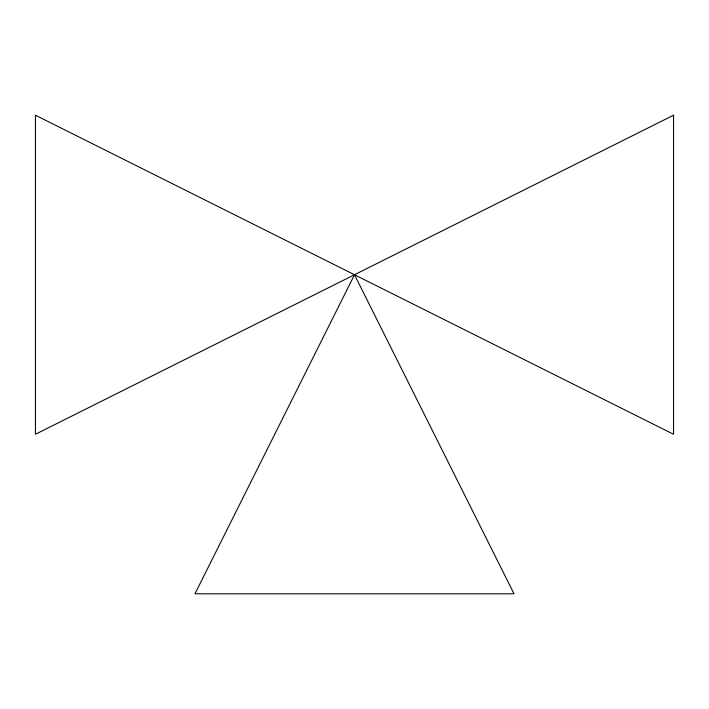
<?xml version="1.0" encoding="UTF-8"?>
<svg xmlns="http://www.w3.org/2000/svg" width="709" height="709" viewBox="0 0 709 709"><rect width="100%" height="100%" fill="white"/><g stroke="black" fill="none" stroke-linecap="round" stroke-linejoin="round"><path stroke-width="1.06" d="M354.5 274.738L194.975 593.788L514.025 593.788L354.5 274.738M673.55 115.212L35.45 434.262L35.45 115.212L673.55 434.262L673.55 115.212"/></g></svg>
